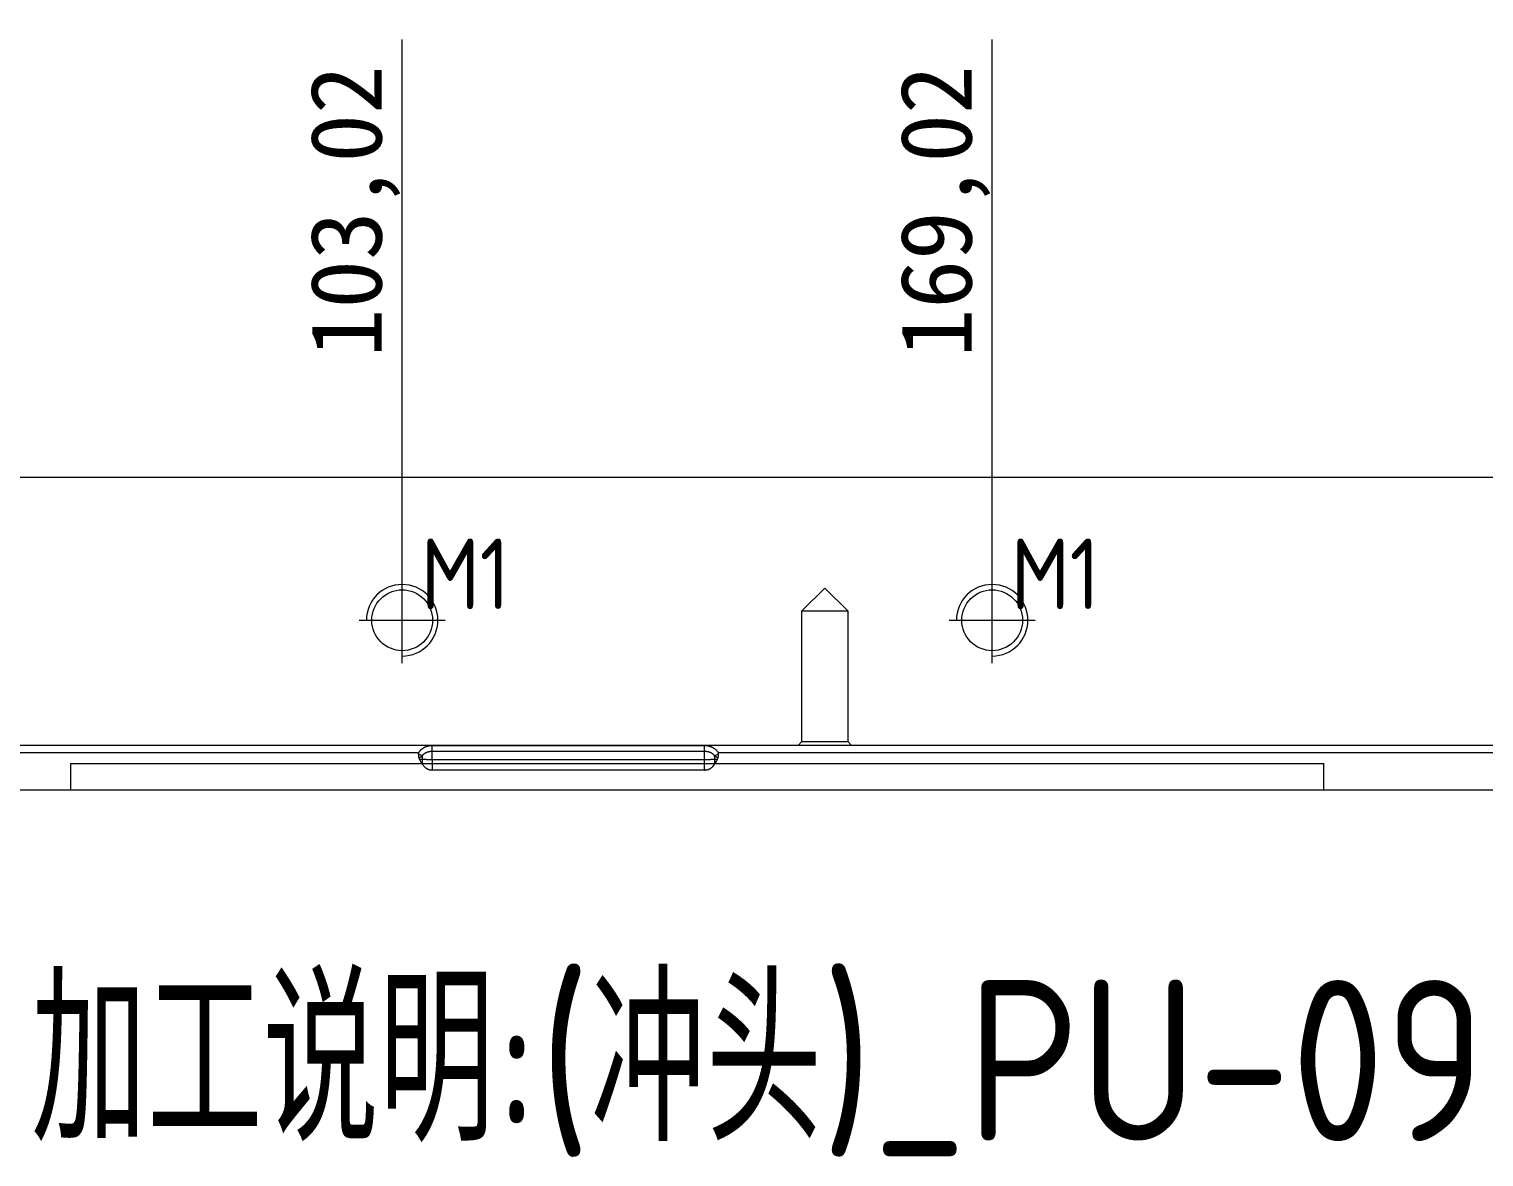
# Model space of a CAD drawing. Header units: millimetres. Extents: x 17443 to 18207, y 60521 to 60973.
# Drawn here: x 17533.9 to 17696.7, y 60703.9 to 60830 of the extents above; entities that cross this region are included whole.
import ezdxf

# ---------------------------------------------------------------- set-up
doc = ezdxf.new("R2010")
doc.units = ezdxf.units.MM
doc.linetypes.add('CENTER', pattern=[0])
doc.linetypes.add('DASHED', pattern=[0])
doc.layers.add('dim', color=4, linetype='Continuous')
doc.layers.add('PUNCH', color=2, linetype='Continuous')
doc.styles.add('_PUG_ERP', font='txt')
doc.styles.add('gbenor', font='gbenor.shx', dxfattribs={"bigfont": 'gbcbig'})
doc.dimstyles.new('_PUG_ERP', dxfattribs={"dimtxt": 8, "dimasz": 1.5, "dimexe": 0.5, "dimexo": 0.5, "dimgap": 0.5, "dimtad": 1, "dimtxsty": '_PUG_ERP', "dimblk": 'CLOSEDBLANK', "dimcen": 0, "dimclrd": 4, "dimclre": 4, "dimclrt": 3, "dimazin": 3, "dimtfac": 1, "dimtmove": 0, "dimatfit": 3, "dimldrblk": 'CLOSEDBLANK', "dimlwd": 9, "dimlwe": 9})

# ---------------------------------------------------------------- blocks, each defined once
blk = doc.blocks.new('*D1269')
at = {"layer": 'Defpoints', "color": 0}
for p in [(17472.64, 60779.88), (18032.64, 60779.88), (18042.64, 60779.88)]:
    blk.add_point(p, dxfattribs=at)
at = {"layer": 'dim', "color": 4, "lineweight": 9}
blk.add_line((18033.14, 60779.88), (18048.47, 60779.88), dxfattribs=at)
at = {"layer": 'dim', "color": 3, "lineweight": 18, "insert": (18045.81, 60784.38), "char_height": 8, "attachment_point": 5, "style": '_PUG_ERP'}
blk.add_mtext('0', dxfattribs=at)
blk = doc.blocks.new('_ClosedBlank')
blk = doc.blocks.new('*D1270')
at = {"layer": 'Defpoints', "color": 0}
for p in [(17472.64, 60779.88), (17995.61, 60763.88), (18042.64, 60763.88)]:
    blk.add_point(p, dxfattribs=at)
at = {"layer": 'dim', "color": 4, "lineweight": 9}
blk.add_line((17996.11, 60763.88), (18054.95, 60763.88), dxfattribs=at)
at = {"layer": 'dim', "color": 3, "lineweight": 18, "insert": (18049.05, 60768.38), "char_height": 8, "attachment_point": 5, "style": '_PUG_ERP'}
blk.add_mtext('16', dxfattribs=at)
blk = doc.blocks.new('*D1271')
at = {"layer": 'Defpoints', "color": 0}
for p in [(17472.64, 60779.88), (18032.64, 60744.88), (18042.64, 60744.88)]:
    blk.add_point(p, dxfattribs=at)
at = {"layer": 'dim', "color": 4, "lineweight": 9}
blk.add_line((18033.14, 60744.88), (18056.09, 60744.88), dxfattribs=at)
at = {"layer": 'dim', "color": 3, "lineweight": 18, "insert": (18049.62, 60749.38), "char_height": 8, "attachment_point": 5, "style": '_PUG_ERP'}
blk.add_mtext('35', dxfattribs=at)
blk = doc.blocks.new('*D1274')
at = {"layer": 'Defpoints', "color": 0}
for p in [(18032.64, 60789.88), (17472.64, 60779.88), (18032.64, 60779.88)]:
    blk.add_point(p, dxfattribs=at)
at = {"layer": 'dim', "color": 4, "lineweight": 9}
blk.add_line((18032.64, 60780.38), (18032.64, 60810.95), dxfattribs=at)
at = {"layer": 'dim', "color": 3, "lineweight": 18, "insert": (18028.14, 60800.66), "char_height": 8, "attachment_point": 5, "rotation": 90, "style": '_PUG_ERP'}
blk.add_mtext('560', dxfattribs=at)
blk = doc.blocks.new('*D1275')
at = {"layer": 'Defpoints', "color": 0}
for p in [(17995.61, 60789.88), (17472.64, 60779.88), (17995.61, 60763.88)]:
    blk.add_point(p, dxfattribs=at)
at = {"layer": 'dim', "color": 4, "lineweight": 9}
for p, q in [((17995.61, 60786.88), (17995.61, 60830)), ((17995.61, 60783.88), (17995.61, 60786.88)), ((17995.61, 60764.38), (17995.61, 60783.88))]:
    blk.add_line(p, q, dxfattribs=at)
at = {"layer": 'dim', "color": 3, "lineweight": 18, "insert": (17990.35, 60810.19), "char_height": 8, "attachment_point": 5, "rotation": 90, "style": '_PUG_ERP'}
blk.add_mtext('522,97', dxfattribs=at)
blk = doc.blocks.new('*D1276')
at = {"layer": 'Defpoints', "color": 0}
for p in [(17934.26, 60789.88), (17472.64, 60779.88), (17934.26, 60763.88)]:
    blk.add_point(p, dxfattribs=at)
at = {"layer": 'dim', "color": 4, "lineweight": 9}
for p, q in [((17934.26, 60786.88), (17934.26, 60830)), ((17934.26, 60783.88), (17934.26, 60786.88)), ((17934.26, 60764.38), (17934.26, 60783.88))]:
    blk.add_line(p, q, dxfattribs=at)
at = {"layer": 'dim', "color": 3, "lineweight": 18, "insert": (17929, 60810.19), "char_height": 8, "attachment_point": 5, "rotation": 90, "style": '_PUG_ERP'}
blk.add_mtext('461,62', dxfattribs=at)
blk = doc.blocks.new('*D1277')
at = {"layer": 'Defpoints', "color": 0}
for p in [(17868.26, 60789.88), (17472.64, 60779.88), (17868.26, 60763.88)]:
    blk.add_point(p, dxfattribs=at)
at = {"layer": 'dim', "color": 4, "lineweight": 9}
for p, q in [((17868.26, 60786.88), (17868.26, 60830)), ((17868.26, 60783.88), (17868.26, 60786.88)), ((17868.26, 60764.38), (17868.26, 60783.88))]:
    blk.add_line(p, q, dxfattribs=at)
at = {"layer": 'dim', "color": 3, "lineweight": 18, "insert": (17863, 60810.19), "char_height": 8, "attachment_point": 5, "rotation": 90, "style": '_PUG_ERP'}
blk.add_mtext('395,62', dxfattribs=at)
blk = doc.blocks.new('*D1278')
at = {"layer": 'Defpoints', "color": 0}
for p in [(17739.31, 60789.88), (17472.64, 60779.88), (17739.31, 60763.88)]:
    blk.add_point(p, dxfattribs=at)
at = {"layer": 'dim', "color": 4, "lineweight": 9}
for p, q in [((17739.31, 60786.88), (17739.31, 60830)), ((17739.31, 60783.88), (17739.31, 60786.88)), ((17739.31, 60764.38), (17739.31, 60783.88))]:
    blk.add_line(p, q, dxfattribs=at)
at = {"layer": 'dim', "color": 3, "lineweight": 18, "insert": (17734.05, 60810.19), "char_height": 8, "attachment_point": 5, "rotation": 90, "style": '_PUG_ERP'}
blk.add_mtext('266,67', dxfattribs=at)
blk = doc.blocks.new('*D1279')
at = {"layer": 'Defpoints', "color": 0}
for p in [(17641.66, 60789.88), (17472.64, 60779.88), (17641.66, 60763.88)]:
    blk.add_point(p, dxfattribs=at)
at = {"layer": 'dim', "color": 4, "lineweight": 9}
for p, q in [((17641.66, 60786.88), (17641.66, 60828.85)), ((17641.66, 60783.88), (17641.66, 60786.88)), ((17641.66, 60764.38), (17641.66, 60783.88))]:
    blk.add_line(p, q, dxfattribs=at)
at = {"layer": 'dim', "color": 3, "lineweight": 18, "insert": (17636.4, 60809.62), "char_height": 8, "attachment_point": 5, "rotation": 90, "style": '_PUG_ERP'}
blk.add_mtext('169,02', dxfattribs=at)
blk = doc.blocks.new('*D1280')
at = {"layer": 'Defpoints', "color": 0}
for p in [(17575.66, 60789.88), (17472.64, 60779.88), (17575.66, 60763.88)]:
    blk.add_point(p, dxfattribs=at)
at = {"layer": 'dim', "color": 4, "lineweight": 9}
for p, q in [((17575.66, 60786.88), (17575.66, 60828.85)), ((17575.66, 60783.88), (17575.66, 60786.88)), ((17575.66, 60764.38), (17575.66, 60783.88))]:
    blk.add_line(p, q, dxfattribs=at)
at = {"layer": 'dim', "color": 3, "lineweight": 18, "insert": (17570.4, 60809.62), "char_height": 8, "attachment_point": 5, "rotation": 90, "style": '_PUG_ERP'}
blk.add_mtext('103,02', dxfattribs=at)
blk = doc.blocks.new('*D1283')
at = {"layer": 'Defpoints', "color": 0}
for p in [(17472.64, 60779.88), (18032.64, 60744.88), (18032.64, 60734.88)]:
    blk.add_point(p, dxfattribs=at)
at = {"layer": 'dim', "color": 4, "lineweight": 9}
blk.add_line((18032.64, 60744.38), (18032.64, 60713.81), dxfattribs=at)
at = {"layer": 'dim', "color": 3, "lineweight": 18, "insert": (18028.14, 60724.09), "char_height": 8, "attachment_point": 5, "rotation": 90, "style": '_PUG_ERP'}
blk.add_mtext('560', dxfattribs=at)

msp = doc.modelspace()

# ---------------------------------------------------------------- linework, layer by layer
at = {"layer": 'dim', "color": 252, "lineweight": 18}
msp.add_lwpolyline([(17472.641, 60744.879), (17472.641, 60779.879), (18032.641, 60779.879), (18032.641, 60744.879)], close=True, dxfattribs=at)
at = {"layer": 'PUNCH', "color": 151, "linetype": 'Continuous', "lineweight": 18}
for p, q in [((17477.641, 60779.879), (18027.36, 60779.879)), ((17579.026, 60749.233), (17579.026, 60749.842)), ((17609.494, 60747.128), (17579.026, 60747.128)), ((18027.36, 60744.879), (17477.641, 60744.879))]:
    msp.add_line(p, q, dxfattribs=at)
at = {"layer": 'PUNCH', "color": 1, "linetype": 'CENTER', "lineweight": 18, "ltscale": 0.518009}
for p, q in [((17575.66, 60759.079), (17575.66, 60768.679)), ((17641.66, 60759.079), (17641.66, 60768.679)), ((17570.86, 60763.879), (17580.46, 60763.879)), ((17636.86, 60763.879), (17646.46, 60763.879))]:
    msp.add_line(p, q, dxfattribs=at)
at = {"layer": 'PUNCH', "color": 5, "linetype": 'DASHED', "lineweight": 13, "ltscale": 0.518009}
for p, q in [((17622.941, 60767.482), (17620.338, 60764.879)), ((17625.544, 60764.879), (17622.941, 60767.482)), ((17620.338, 60764.879), (17620.338, 60750.276)), ((17625.544, 60764.879), (17620.338, 60764.879)), ((17625.544, 60750.276), (17625.544, 60764.879)), ((17620.338, 60750.276), (17619.941, 60749.879)), ((17625.544, 60750.276), (17620.338, 60750.276)), ((17625.941, 60749.879), (17625.544, 60750.276))]:
    msp.add_line(p, q, dxfattribs=at)
at = {"layer": 'PUNCH', "color": 2, "linetype": 'DASHED', "lineweight": 13, "ltscale": 0.518009}
for p, q in [((18027.36, 60749.879), (17477.641, 60749.879)), ((17538.56, 60747.849), (17678.76, 60747.849))]:
    msp.add_line(p, q, dxfattribs=at)
at = {"layer": 'PUNCH', "color": 155, "linetype": 'Continuous', "lineweight": 18}
for p, q in [((17609.494, 60749.842), (17579.026, 60749.842)), ((17609.494, 60749.233), (17609.494, 60749.842)), ((17477.641, 60749.088), (17577.505, 60749.088)), ((17577.886, 60748.334), (17577.886, 60747.838)), ((17579.026, 60749.233), (17609.494, 60749.233)), ((17579.026, 60748.318), (17579.026, 60749.233)), ((17579.026, 60748.318), (17609.494, 60748.318)), ((17579.026, 60748.318), (17579.026, 60747.128)), ((17609.494, 60748.318), (17609.494, 60749.233)), ((17609.494, 60747.128), (17609.494, 60748.318)), ((17610.634, 60747.838), (17610.634, 60748.334)), ((17611.015, 60749.088), (17791.515, 60749.088))]:
    msp.add_line(p, q, dxfattribs=at)
at = {"layer": 'PUNCH', "color": 151, "linetype": 'DASHED', "lineweight": 13, "ltscale": 0.518009}
for p, q in [((17538.56, 60747.849), (17538.56, 60744.879)), ((17678.76, 60744.879), (17678.76, 60747.849))]:
    msp.add_line(p, q, dxfattribs=at)
at = {"layer": 'PUNCH', "color": 155, "linetype": 'Continuous', "lineweight": 18}
for points in [[(17579.026, 60749.842), (17578.99, 60749.842), (17578.955, 60749.841), (17578.919, 60749.84), (17578.884, 60749.838), (17578.849, 60749.835), (17578.813, 60749.832), (17578.778, 60749.828), (17578.743, 60749.823), (17578.707, 60749.818), (17578.672, 60749.812), (17578.637, 60749.806), (17578.603, 60749.799), (17578.568, 60749.792), (17578.534, 60749.783), (17578.5, 60749.775), (17578.466, 60749.765), (17578.432, 60749.756), (17578.398, 60749.745), (17578.365, 60749.734), (17578.331, 60749.722), (17578.298, 60749.71), (17578.265, 60749.697), (17578.233, 60749.683), (17578.2, 60749.669), (17578.168, 60749.654), (17578.136, 60749.638), (17578.104, 60749.622), (17578.073, 60749.605), (17578.042, 60749.588), (17578.012, 60749.57), (17577.982, 60749.552), (17577.952, 60749.533), (17577.923, 60749.513), (17577.894, 60749.492), (17577.866, 60749.472), (17577.838, 60749.45), (17577.811, 60749.428), (17577.784, 60749.405), (17577.757, 60749.381), (17577.731, 60749.357), (17577.705, 60749.332), (17577.68, 60749.307), (17577.656, 60749.282), (17577.632, 60749.255), (17577.609, 60749.229), (17577.587, 60749.202), (17577.566, 60749.174), (17577.545, 60749.146), (17577.524, 60749.117), (17577.505, 60749.088)], [(17611.015, 60749.088), (17610.995, 60749.117), (17610.975, 60749.146), (17610.954, 60749.174), (17610.932, 60749.202), (17610.91, 60749.229), (17610.887, 60749.255), (17610.864, 60749.282), (17610.839, 60749.307), (17610.815, 60749.332), (17610.789, 60749.357), (17610.763, 60749.381), (17610.736, 60749.405), (17610.709, 60749.428), (17610.682, 60749.45), (17610.654, 60749.472), (17610.625, 60749.492), (17610.596, 60749.513), (17610.567, 60749.533), (17610.538, 60749.552), (17610.508, 60749.57), (17610.477, 60749.588), (17610.447, 60749.605), (17610.415, 60749.622), (17610.384, 60749.638), (17610.352, 60749.654), (17610.319, 60749.669), (17610.287, 60749.683), (17610.254, 60749.697), (17610.221, 60749.71), (17610.188, 60749.722), (17610.155, 60749.734), (17610.122, 60749.745), (17610.088, 60749.756), (17610.054, 60749.765), (17610.02, 60749.775), (17609.986, 60749.783), (17609.952, 60749.792), (17609.917, 60749.799), (17609.882, 60749.806), (17609.847, 60749.812), (17609.812, 60749.818), (17609.777, 60749.823), (17609.742, 60749.828), (17609.707, 60749.832), (17609.671, 60749.835), (17609.636, 60749.838), (17609.6, 60749.84), (17609.565, 60749.841), (17609.529, 60749.842), (17609.494, 60749.842)], [(17577.531, 60748.519), (17577.539, 60748.523), (17577.546, 60748.526), (17577.554, 60748.53), (17577.562, 60748.533), (17577.57, 60748.537), (17577.577, 60748.541), (17577.585, 60748.544), (17577.593, 60748.548), (17577.601, 60748.551), (17577.608, 60748.555), (17577.616, 60748.559), (17577.624, 60748.562), (17577.632, 60748.566), (17577.639, 60748.569), (17577.647, 60748.573), (17577.655, 60748.577), (17577.662, 60748.58), (17577.67, 60748.584), (17577.677, 60748.587), (17577.685, 60748.591), (17577.693, 60748.595), (17577.7, 60748.598), (17577.708, 60748.602), (17577.715, 60748.606), (17577.723, 60748.609), (17577.73, 60748.613), (17577.738, 60748.617), (17577.746, 60748.62), (17577.753, 60748.624), (17577.761, 60748.628), (17577.768, 60748.631), (17577.775, 60748.635), (17577.783, 60748.639), (17577.79, 60748.642), (17577.798, 60748.646), (17577.805, 60748.65), (17577.813, 60748.653), (17577.82, 60748.657), (17577.827, 60748.661), (17577.835, 60748.665), (17577.842, 60748.668), (17577.85, 60748.672), (17577.857, 60748.676), (17577.864, 60748.68), (17577.872, 60748.683), (17577.879, 60748.687), (17577.886, 60748.691), (17577.894, 60748.695), (17577.901, 60748.698), (17577.908, 60748.702)], [(17577.594, 60748.341), (17577.6, 60748.341), (17577.606, 60748.341), (17577.613, 60748.34), (17577.619, 60748.34), (17577.625, 60748.34), (17577.631, 60748.34), (17577.637, 60748.34), (17577.643, 60748.34), (17577.649, 60748.34), (17577.655, 60748.34), (17577.661, 60748.34), (17577.667, 60748.339), (17577.673, 60748.339), (17577.678, 60748.339), (17577.684, 60748.339), (17577.69, 60748.339), (17577.696, 60748.339), (17577.702, 60748.339), (17577.708, 60748.339), (17577.714, 60748.338), (17577.72, 60748.338), (17577.726, 60748.338), (17577.731, 60748.338), (17577.737, 60748.338), (17577.743, 60748.338), (17577.749, 60748.338), (17577.755, 60748.338), (17577.761, 60748.337), (17577.766, 60748.337), (17577.772, 60748.337), (17577.778, 60748.337), (17577.784, 60748.337), (17577.789, 60748.337), (17577.795, 60748.337), (17577.801, 60748.336), (17577.807, 60748.336), (17577.812, 60748.336), (17577.818, 60748.336), (17577.824, 60748.336), (17577.829, 60748.336), (17577.835, 60748.336), (17577.841, 60748.335), (17577.846, 60748.335), (17577.852, 60748.335), (17577.858, 60748.335), (17577.863, 60748.335), (17577.869, 60748.335), (17577.874, 60748.334), (17577.88, 60748.334), (17577.886, 60748.334)], [(17577.886, 60748.334), (17577.906, 60748.333), (17577.927, 60748.333), (17577.949, 60748.332), (17577.97, 60748.332), (17577.991, 60748.331), (17578.013, 60748.331), (17578.034, 60748.33), (17578.056, 60748.329), (17578.078, 60748.329), (17578.099, 60748.328), (17578.121, 60748.328), (17578.143, 60748.327), (17578.166, 60748.327), (17578.188, 60748.327), (17578.21, 60748.326), (17578.233, 60748.326), (17578.255, 60748.325), (17578.278, 60748.325), (17578.301, 60748.324), (17578.324, 60748.324), (17578.346, 60748.324), (17578.369, 60748.323), (17578.392, 60748.323), (17578.415, 60748.323), (17578.438, 60748.322), (17578.461, 60748.322), (17578.484, 60748.322), (17578.507, 60748.321), (17578.53, 60748.321), (17578.554, 60748.321), (17578.577, 60748.321), (17578.6, 60748.32), (17578.623, 60748.32), (17578.647, 60748.32), (17578.67, 60748.32), (17578.694, 60748.32), (17578.717, 60748.319), (17578.741, 60748.319), (17578.764, 60748.319), (17578.788, 60748.319), (17578.811, 60748.319), (17578.835, 60748.319), (17578.859, 60748.319), (17578.882, 60748.318), (17578.906, 60748.318), (17578.93, 60748.318), (17578.954, 60748.318), (17578.978, 60748.318), (17579.002, 60748.318), (17579.026, 60748.318)], [(17577.908, 60748.702), (17577.921, 60748.724), (17577.935, 60748.746), (17577.95, 60748.768), (17577.965, 60748.789), (17577.981, 60748.809), (17577.998, 60748.829), (17578.015, 60748.848), (17578.033, 60748.867), (17578.051, 60748.886), (17578.069, 60748.904), (17578.089, 60748.921), (17578.108, 60748.938), (17578.128, 60748.954), (17578.149, 60748.97), (17578.17, 60748.986), (17578.191, 60749), (17578.212, 60749.015), (17578.234, 60749.028), (17578.256, 60749.042), (17578.279, 60749.054), (17578.301, 60749.067), (17578.325, 60749.079), (17578.348, 60749.09), (17578.371, 60749.101), (17578.395, 60749.111), (17578.419, 60749.121), (17578.443, 60749.13), (17578.467, 60749.139), (17578.491, 60749.148), (17578.516, 60749.156), (17578.54, 60749.164), (17578.565, 60749.171), (17578.59, 60749.178), (17578.615, 60749.184), (17578.64, 60749.19), (17578.665, 60749.196), (17578.691, 60749.201), (17578.716, 60749.206), (17578.742, 60749.21), (17578.768, 60749.214), (17578.793, 60749.218), (17578.819, 60749.221), (17578.845, 60749.224), (17578.871, 60749.226), (17578.896, 60749.228), (17578.922, 60749.23), (17578.948, 60749.231), (17578.974, 60749.232), (17579, 60749.233), (17579.026, 60749.233)], [(17609.494, 60749.233), (17609.52, 60749.233), (17609.546, 60749.232), (17609.572, 60749.231), (17609.597, 60749.23), (17609.623, 60749.228), (17609.649, 60749.226), (17609.674, 60749.224), (17609.7, 60749.221), (17609.725, 60749.218), (17609.751, 60749.214), (17609.776, 60749.21), (17609.802, 60749.206), (17609.827, 60749.201), (17609.852, 60749.196), (17609.877, 60749.191), (17609.902, 60749.185), (17609.927, 60749.178), (17609.952, 60749.171), (17609.977, 60749.164), (17610.002, 60749.157), (17610.027, 60749.148), (17610.051, 60749.14), (17610.076, 60749.131), (17610.1, 60749.121), (17610.124, 60749.112), (17610.147, 60749.101), (17610.171, 60749.09), (17610.194, 60749.079), (17610.217, 60749.067), (17610.24, 60749.055), (17610.263, 60749.042), (17610.285, 60749.029), (17610.307, 60749.015), (17610.328, 60749.001), (17610.35, 60748.986), (17610.37, 60748.971), (17610.391, 60748.955), (17610.411, 60748.939), (17610.43, 60748.922), (17610.45, 60748.904), (17610.468, 60748.886), (17610.487, 60748.868), (17610.504, 60748.849), (17610.522, 60748.829), (17610.538, 60748.809), (17610.554, 60748.789), (17610.57, 60748.768), (17610.584, 60748.746), (17610.598, 60748.725), (17610.612, 60748.702)], [(17609.494, 60748.318), (17609.518, 60748.318), (17609.542, 60748.318), (17609.565, 60748.318), (17609.589, 60748.318), (17609.613, 60748.318), (17609.637, 60748.318), (17609.661, 60748.319), (17609.684, 60748.319), (17609.708, 60748.319), (17609.732, 60748.319), (17609.755, 60748.319), (17609.779, 60748.319), (17609.802, 60748.319), (17609.826, 60748.32), (17609.849, 60748.32), (17609.873, 60748.32), (17609.896, 60748.32), (17609.92, 60748.32), (17609.943, 60748.321), (17609.966, 60748.321), (17609.99, 60748.321), (17610.013, 60748.321), (17610.036, 60748.322), (17610.059, 60748.322), (17610.083, 60748.322), (17610.106, 60748.323), (17610.129, 60748.323), (17610.152, 60748.323), (17610.175, 60748.324), (17610.197, 60748.324), (17610.22, 60748.324), (17610.243, 60748.325), (17610.265, 60748.325), (17610.288, 60748.326), (17610.31, 60748.326), (17610.333, 60748.327), (17610.355, 60748.327), (17610.377, 60748.327), (17610.399, 60748.328), (17610.421, 60748.328), (17610.443, 60748.329), (17610.464, 60748.33), (17610.486, 60748.33), (17610.507, 60748.331), (17610.529, 60748.331), (17610.55, 60748.332), (17610.571, 60748.332), (17610.592, 60748.333), (17610.613, 60748.333), (17610.634, 60748.334)], [(17610.612, 60748.702), (17610.619, 60748.698), (17610.626, 60748.695), (17610.633, 60748.691), (17610.641, 60748.687), (17610.648, 60748.683), (17610.655, 60748.68), (17610.663, 60748.676), (17610.67, 60748.672), (17610.677, 60748.668), (17610.685, 60748.665), (17610.692, 60748.661), (17610.7, 60748.657), (17610.707, 60748.653), (17610.714, 60748.65), (17610.722, 60748.646), (17610.729, 60748.642), (17610.737, 60748.639), (17610.744, 60748.635), (17610.752, 60748.631), (17610.759, 60748.628), (17610.767, 60748.624), (17610.774, 60748.62), (17610.782, 60748.617), (17610.789, 60748.613), (17610.797, 60748.609), (17610.804, 60748.606), (17610.812, 60748.602), (17610.819, 60748.598), (17610.827, 60748.595), (17610.835, 60748.591), (17610.842, 60748.587), (17610.85, 60748.584), (17610.857, 60748.58), (17610.865, 60748.577), (17610.873, 60748.573), (17610.88, 60748.569), (17610.888, 60748.566), (17610.896, 60748.562), (17610.903, 60748.559), (17610.911, 60748.555), (17610.919, 60748.551), (17610.927, 60748.548), (17610.934, 60748.544), (17610.942, 60748.541), (17610.95, 60748.537), (17610.958, 60748.533), (17610.965, 60748.53), (17610.973, 60748.526), (17610.981, 60748.523), (17610.989, 60748.519)], [(17610.634, 60748.334), (17610.64, 60748.334), (17610.645, 60748.334), (17610.651, 60748.335), (17610.656, 60748.335), (17610.662, 60748.335), (17610.668, 60748.335), (17610.673, 60748.335), (17610.679, 60748.335), (17610.684, 60748.336), (17610.69, 60748.336), (17610.696, 60748.336), (17610.701, 60748.336), (17610.707, 60748.336), (17610.713, 60748.336), (17610.719, 60748.336), (17610.724, 60748.337), (17610.73, 60748.337), (17610.736, 60748.337), (17610.742, 60748.337), (17610.747, 60748.337), (17610.753, 60748.337), (17610.759, 60748.337), (17610.765, 60748.338), (17610.77, 60748.338), (17610.776, 60748.338), (17610.782, 60748.338), (17610.788, 60748.338), (17610.794, 60748.338), (17610.8, 60748.338), (17610.806, 60748.338), (17610.812, 60748.339), (17610.817, 60748.339), (17610.823, 60748.339), (17610.829, 60748.339), (17610.835, 60748.339), (17610.841, 60748.339), (17610.847, 60748.339), (17610.853, 60748.339), (17610.859, 60748.34), (17610.865, 60748.34), (17610.871, 60748.34), (17610.877, 60748.34), (17610.883, 60748.34), (17610.889, 60748.34), (17610.895, 60748.34), (17610.901, 60748.34), (17610.907, 60748.34), (17610.913, 60748.341), (17610.919, 60748.341), (17610.925, 60748.341)]]:
    msp.add_lwpolyline(points, dxfattribs=at)
at = {"layer": 'PUNCH', "color": 151, "linetype": 'Continuous', "lineweight": 18}
for points in [[(17577.504, 60748.915), (17577.504, 60748.919), (17577.504, 60748.922), (17577.504, 60748.925), (17577.504, 60748.929), (17577.503, 60748.932), (17577.503, 60748.936), (17577.503, 60748.939), (17577.503, 60748.943), (17577.503, 60748.946), (17577.503, 60748.95), (17577.503, 60748.953), (17577.503, 60748.957), (17577.503, 60748.96), (17577.502, 60748.964), (17577.502, 60748.967), (17577.502, 60748.97), (17577.502, 60748.974), (17577.502, 60748.977), (17577.502, 60748.981), (17577.502, 60748.984), (17577.502, 60748.988), (17577.502, 60748.991), (17577.502, 60748.995), (17577.502, 60748.998), (17577.502, 60749.002), (17577.502, 60749.005), (17577.502, 60749.008), (17577.502, 60749.012), (17577.502, 60749.015), (17577.502, 60749.019), (17577.502, 60749.022), (17577.502, 60749.026), (17577.502, 60749.029), (17577.502, 60749.033), (17577.503, 60749.036), (17577.503, 60749.04), (17577.503, 60749.043), (17577.503, 60749.046), (17577.503, 60749.05), (17577.503, 60749.053), (17577.503, 60749.057), (17577.503, 60749.06), (17577.503, 60749.064), (17577.504, 60749.067), (17577.504, 60749.071), (17577.504, 60749.074), (17577.504, 60749.078), (17577.504, 60749.081), (17577.504, 60749.084), (17577.505, 60749.088)], [(17577.531, 60748.519), (17577.53, 60748.527), (17577.53, 60748.535), (17577.529, 60748.543), (17577.528, 60748.551), (17577.528, 60748.559), (17577.527, 60748.566), (17577.527, 60748.574), (17577.526, 60748.582), (17577.525, 60748.59), (17577.525, 60748.598), (17577.524, 60748.606), (17577.524, 60748.614), (17577.523, 60748.622), (17577.522, 60748.63), (17577.522, 60748.638), (17577.521, 60748.646), (17577.521, 60748.653), (17577.52, 60748.661), (17577.52, 60748.669), (17577.519, 60748.677), (17577.518, 60748.685), (17577.518, 60748.693), (17577.517, 60748.701), (17577.517, 60748.709), (17577.516, 60748.717), (17577.516, 60748.725), (17577.515, 60748.733), (17577.515, 60748.741), (17577.514, 60748.748), (17577.514, 60748.756), (17577.513, 60748.764), (17577.513, 60748.772), (17577.512, 60748.78), (17577.512, 60748.788), (17577.511, 60748.796), (17577.511, 60748.804), (17577.51, 60748.812), (17577.51, 60748.82), (17577.509, 60748.828), (17577.509, 60748.836), (17577.508, 60748.844), (17577.508, 60748.852), (17577.507, 60748.86), (17577.507, 60748.867), (17577.506, 60748.875), (17577.506, 60748.883), (17577.505, 60748.891), (17577.505, 60748.899), (17577.505, 60748.907), (17577.504, 60748.915)], [(17577.531, 60748.519), (17577.531, 60748.515), (17577.531, 60748.511), (17577.532, 60748.508), (17577.532, 60748.504), (17577.533, 60748.5), (17577.533, 60748.496), (17577.534, 60748.492), (17577.535, 60748.489), (17577.535, 60748.485), (17577.536, 60748.481), (17577.537, 60748.477), (17577.538, 60748.474), (17577.539, 60748.47), (17577.54, 60748.466), (17577.54, 60748.463), (17577.541, 60748.459), (17577.543, 60748.455), (17577.544, 60748.452), (17577.545, 60748.448), (17577.546, 60748.444), (17577.547, 60748.441), (17577.548, 60748.437), (17577.55, 60748.434), (17577.551, 60748.43), (17577.552, 60748.426), (17577.554, 60748.423), (17577.555, 60748.419), (17577.556, 60748.416), (17577.558, 60748.412), (17577.559, 60748.409), (17577.561, 60748.405), (17577.562, 60748.402), (17577.564, 60748.398), (17577.566, 60748.395), (17577.567, 60748.391), (17577.569, 60748.388), (17577.571, 60748.384), (17577.572, 60748.381), (17577.574, 60748.378), (17577.576, 60748.374), (17577.577, 60748.371), (17577.579, 60748.367), (17577.581, 60748.364), (17577.583, 60748.361), (17577.585, 60748.357), (17577.587, 60748.354), (17577.589, 60748.351), (17577.59, 60748.347), (17577.592, 60748.344), (17577.594, 60748.341)], [(17577.886, 60747.838), (17577.88, 60747.848), (17577.874, 60747.858), (17577.869, 60747.868), (17577.863, 60747.878), (17577.857, 60747.888), (17577.852, 60747.898), (17577.846, 60747.908), (17577.84, 60747.918), (17577.834, 60747.929), (17577.829, 60747.939), (17577.823, 60747.949), (17577.817, 60747.959), (17577.812, 60747.969), (17577.806, 60747.979), (17577.8, 60747.989), (17577.794, 60747.999), (17577.789, 60748.009), (17577.783, 60748.019), (17577.777, 60748.029), (17577.771, 60748.039), (17577.765, 60748.049), (17577.76, 60748.059), (17577.754, 60748.069), (17577.748, 60748.079), (17577.742, 60748.089), (17577.736, 60748.099), (17577.73, 60748.109), (17577.725, 60748.119), (17577.719, 60748.129), (17577.713, 60748.139), (17577.707, 60748.149), (17577.701, 60748.159), (17577.695, 60748.17), (17577.689, 60748.18), (17577.683, 60748.19), (17577.678, 60748.2), (17577.672, 60748.21), (17577.666, 60748.22), (17577.66, 60748.23), (17577.654, 60748.24), (17577.648, 60748.25), (17577.642, 60748.26), (17577.636, 60748.27), (17577.63, 60748.28), (17577.624, 60748.29), (17577.618, 60748.3), (17577.612, 60748.311), (17577.606, 60748.321), (17577.6, 60748.331), (17577.594, 60748.341)], [(17577.886, 60747.838), (17577.9, 60747.814), (17577.914, 60747.79), (17577.929, 60747.766), (17577.944, 60747.742), (17577.959, 60747.719), (17577.975, 60747.696), (17577.991, 60747.673), (17578.008, 60747.651), (17578.025, 60747.629), (17578.042, 60747.607), (17578.06, 60747.586), (17578.078, 60747.565), (17578.097, 60747.544), (17578.116, 60747.524), (17578.136, 60747.504), (17578.156, 60747.484), (17578.176, 60747.465), (17578.197, 60747.446), (17578.218, 60747.428), (17578.24, 60747.41), (17578.261, 60747.392), (17578.283, 60747.375), (17578.306, 60747.359), (17578.329, 60747.343), (17578.352, 60747.328), (17578.376, 60747.313), (17578.4, 60747.298), (17578.424, 60747.284), (17578.449, 60747.271), (17578.474, 60747.258), (17578.499, 60747.246), (17578.525, 60747.234), (17578.552, 60747.222), (17578.578, 60747.212), (17578.605, 60747.202), (17578.632, 60747.192), (17578.659, 60747.184), (17578.686, 60747.176), (17578.713, 60747.168), (17578.741, 60747.161), (17578.768, 60747.155), (17578.796, 60747.149), (17578.824, 60747.144), (17578.853, 60747.14), (17578.881, 60747.136), (17578.91, 60747.133), (17578.939, 60747.131), (17578.968, 60747.129), (17578.997, 60747.128), (17579.026, 60747.128)], [(17609.494, 60747.128), (17609.523, 60747.128), (17609.552, 60747.129), (17609.58, 60747.131), (17609.609, 60747.133), (17609.637, 60747.136), (17609.666, 60747.14), (17609.694, 60747.144), (17609.722, 60747.149), (17609.75, 60747.155), (17609.778, 60747.161), (17609.805, 60747.168), (17609.833, 60747.175), (17609.86, 60747.183), (17609.887, 60747.192), (17609.914, 60747.202), (17609.941, 60747.212), (17609.968, 60747.222), (17609.994, 60747.234), (17610.019, 60747.245), (17610.045, 60747.258), (17610.07, 60747.27), (17610.094, 60747.284), (17610.119, 60747.298), (17610.143, 60747.312), (17610.166, 60747.327), (17610.19, 60747.342), (17610.213, 60747.358), (17610.235, 60747.375), (17610.258, 60747.392), (17610.28, 60747.409), (17610.301, 60747.427), (17610.322, 60747.446), (17610.343, 60747.465), (17610.363, 60747.484), (17610.383, 60747.503), (17610.403, 60747.523), (17610.422, 60747.543), (17610.44, 60747.564), (17610.459, 60747.585), (17610.477, 60747.606), (17610.494, 60747.628), (17610.511, 60747.65), (17610.528, 60747.673), (17610.544, 60747.695), (17610.56, 60747.719), (17610.576, 60747.742), (17610.591, 60747.766), (17610.606, 60747.79), (17610.62, 60747.814), (17610.634, 60747.838)], [(17610.925, 60748.341), (17610.919, 60748.331), (17610.913, 60748.321), (17610.907, 60748.311), (17610.901, 60748.3), (17610.895, 60748.29), (17610.89, 60748.28), (17610.884, 60748.27), (17610.878, 60748.26), (17610.872, 60748.25), (17610.866, 60748.24), (17610.86, 60748.23), (17610.854, 60748.22), (17610.848, 60748.21), (17610.842, 60748.2), (17610.836, 60748.19), (17610.83, 60748.18), (17610.824, 60748.17), (17610.819, 60748.159), (17610.813, 60748.149), (17610.807, 60748.139), (17610.801, 60748.129), (17610.795, 60748.119), (17610.789, 60748.109), (17610.783, 60748.099), (17610.778, 60748.089), (17610.772, 60748.079), (17610.766, 60748.069), (17610.76, 60748.059), (17610.754, 60748.049), (17610.748, 60748.039), (17610.743, 60748.029), (17610.737, 60748.019), (17610.731, 60748.009), (17610.725, 60747.999), (17610.72, 60747.989), (17610.714, 60747.979), (17610.708, 60747.969), (17610.702, 60747.959), (17610.697, 60747.949), (17610.691, 60747.939), (17610.685, 60747.929), (17610.679, 60747.918), (17610.674, 60747.908), (17610.668, 60747.898), (17610.662, 60747.888), (17610.657, 60747.878), (17610.651, 60747.868), (17610.645, 60747.858), (17610.64, 60747.848), (17610.634, 60747.838)], [(17610.925, 60748.341), (17610.927, 60748.344), (17610.929, 60748.347), (17610.931, 60748.351), (17610.933, 60748.354), (17610.935, 60748.357), (17610.937, 60748.361), (17610.939, 60748.364), (17610.94, 60748.367), (17610.942, 60748.371), (17610.944, 60748.374), (17610.946, 60748.377), (17610.947, 60748.381), (17610.949, 60748.384), (17610.951, 60748.388), (17610.952, 60748.391), (17610.954, 60748.395), (17610.956, 60748.398), (17610.957, 60748.401), (17610.959, 60748.405), (17610.96, 60748.408), (17610.962, 60748.412), (17610.963, 60748.415), (17610.964, 60748.419), (17610.966, 60748.422), (17610.967, 60748.426), (17610.969, 60748.43), (17610.97, 60748.433), (17610.971, 60748.437), (17610.972, 60748.44), (17610.974, 60748.444), (17610.975, 60748.448), (17610.976, 60748.451), (17610.977, 60748.455), (17610.978, 60748.459), (17610.979, 60748.462), (17610.98, 60748.466), (17610.981, 60748.47), (17610.982, 60748.473), (17610.983, 60748.477), (17610.983, 60748.481), (17610.984, 60748.485), (17610.985, 60748.488), (17610.986, 60748.492), (17610.986, 60748.496), (17610.987, 60748.5), (17610.987, 60748.504), (17610.988, 60748.507), (17610.988, 60748.511), (17610.989, 60748.515), (17610.989, 60748.519)], [(17611.015, 60748.915), (17611.015, 60748.907), (17611.015, 60748.899), (17611.014, 60748.891), (17611.014, 60748.883), (17611.013, 60748.875), (17611.013, 60748.867), (17611.012, 60748.86), (17611.012, 60748.852), (17611.011, 60748.844), (17611.011, 60748.836), (17611.011, 60748.828), (17611.01, 60748.82), (17611.01, 60748.812), (17611.009, 60748.804), (17611.009, 60748.796), (17611.008, 60748.788), (17611.008, 60748.78), (17611.007, 60748.772), (17611.007, 60748.764), (17611.006, 60748.756), (17611.005, 60748.748), (17611.005, 60748.741), (17611.004, 60748.733), (17611.004, 60748.725), (17611.003, 60748.717), (17611.003, 60748.709), (17611.002, 60748.701), (17611.002, 60748.693), (17611.001, 60748.685), (17611.001, 60748.677), (17611, 60748.669), (17610.999, 60748.661), (17610.999, 60748.653), (17610.998, 60748.646), (17610.998, 60748.638), (17610.997, 60748.63), (17610.997, 60748.622), (17610.996, 60748.614), (17610.995, 60748.606), (17610.995, 60748.598), (17610.994, 60748.59), (17610.994, 60748.582), (17610.993, 60748.574), (17610.992, 60748.566), (17610.992, 60748.559), (17610.991, 60748.551), (17610.991, 60748.543), (17610.99, 60748.535), (17610.989, 60748.527), (17610.989, 60748.519)], [(17611.015, 60749.088), (17611.015, 60749.084), (17611.015, 60749.081), (17611.016, 60749.078), (17611.016, 60749.074), (17611.016, 60749.071), (17611.016, 60749.067), (17611.016, 60749.064), (17611.016, 60749.06), (17611.016, 60749.057), (17611.017, 60749.053), (17611.017, 60749.05), (17611.017, 60749.046), (17611.017, 60749.043), (17611.017, 60749.04), (17611.017, 60749.036), (17611.017, 60749.033), (17611.017, 60749.029), (17611.017, 60749.026), (17611.017, 60749.022), (17611.017, 60749.019), (17611.017, 60749.015), (17611.017, 60749.012), (17611.017, 60749.008), (17611.018, 60749.005), (17611.018, 60749.002), (17611.018, 60748.998), (17611.018, 60748.995), (17611.018, 60748.991), (17611.017, 60748.988), (17611.017, 60748.984), (17611.017, 60748.981), (17611.017, 60748.977), (17611.017, 60748.974), (17611.017, 60748.97), (17611.017, 60748.967), (17611.017, 60748.964), (17611.017, 60748.96), (17611.017, 60748.957), (17611.017, 60748.953), (17611.017, 60748.95), (17611.017, 60748.946), (17611.017, 60748.943), (17611.016, 60748.939), (17611.016, 60748.936), (17611.016, 60748.932), (17611.016, 60748.929), (17611.016, 60748.925), (17611.016, 60748.922), (17611.016, 60748.919), (17611.015, 60748.915)]]:
    msp.add_lwpolyline(points, dxfattribs=at)
at = {"layer": 'PUNCH', "color": 30, "linetype": 'DASHED', "lineweight": 13, "ltscale": 0.518009}
for centre in [(17575.66, 60763.879), (17641.66, 60763.879)]:
    msp.add_circle(centre, 3.403, dxfattribs=at)
at = {"layer": 'PUNCH', "color": 30, "linetype": 'DASHED', "lineweight": 18, "ltscale": 0.518009}
for centre in [(17575.66, 60763.879), (17641.66, 60763.879)]:
    msp.add_arc(centre, 4, 270, 180, dxfattribs=at)
at = {"layer": 'PUNCH', "color": 155, "linetype": 'Continuous', "lineweight": 18}
for centre, major_axis, ratio, start_param, end_param in [((17577.427, 60748.902), (0.891, -0.453), 0.046658, 1.0249115, 1.5080839), ((17578.629, 60748.402), (0.045, 1.499), 0.495148, 1.3842627, 1.6310716), ((17611.092, 60748.902), (-0.891, -0.453), 0.046658, 4.7751014, 5.2582738), ((17609.89, 60748.402), (-0.045, 1.499), 0.495148, 4.6521137, 4.8989226)]:
    msp.add_ellipse(centre, major_axis=major_axis, ratio=ratio, start_param=start_param, end_param=end_param, dxfattribs=at)

# ---------------------------------------------------------------- texts
at = {"layer": 'dim', "color": 4, "lineweight": 18, "style": 'gbenor'}
for s, height, p in [('M1', 7.9, (17577.765, 60765.123)), ('M1', 7.9, (17643.765, 60765.123)), ('加工说明:(冲头)_PU-09', 18, (17534.147, 60705.634))]:
    msp.add_text(s, height=height, dxfattribs=at).set_placement(p)

# ---------------------------------------------------------------- dimensions: what is measured, and where the dimension line sits
at = {"layer": 'dim', "lineweight": 18}
for feature_location, offset, dtype, origin, picture, middle in [((17995.61, 60763.879), (0, 26), 1, (17472.641, 60779.879), '*D1275', (17990.348, 60810.188)), ((17934.26, 60763.879), (0, 26), 1, (17472.641, 60779.879), '*D1276', (17928.998, 60810.188)), ((17868.26, 60763.879), (0, 26), 1, (17472.641, 60779.879), '*D1277', (17862.998, 60810.188)), ((17739.31, 60763.879), (0, 26), 1, (17472.641, 60779.879), '*D1278', (17734.048, 60810.188)), ((17641.66, 60763.879), (0, 26), 1, (17472.641, 60779.879), '*D1279', (17636.398, 60809.617)), ((17575.66, 60763.879), (0, 26), 1, (17472.641, 60779.879), '*D1280', (17570.398, 60809.617)), ((18032.641, 60779.879), (0, 10), 1, (17472.641, 60779.879), '*D1274', (18028.141, 60800.664)), ((18032.640515731, 60779.878530169), (10, 0), 0, (17472.640515731, 60779.878530169), '*D1269', (18045.807182398, 60784.378530169)), ((17995.61, 60763.879), (47.031, 0), 0, (17472.641, 60779.879), '*D1270', (18049.045, 60768.379)), ((18032.641, 60744.879), (10, 0), 0, (17472.641, 60779.879), '*D1271', (18049.617, 60749.379)), ((18032.641, 60744.879), (0, -10), 1, (17472.641, 60779.879), '*D1283', (18028.141, 60724.093))]:
    dim = msp.add_ordinate_dim(feature_location=feature_location, offset=offset, dtype=dtype, origin=origin, dimstyle='_PUG_ERP', dxfattribs=at)
    dim.commit()
    dim.dimension.update_dxf_attribs({"geometry": picture, "text_midpoint": middle})

doc.saveas('drawing.dxf')
